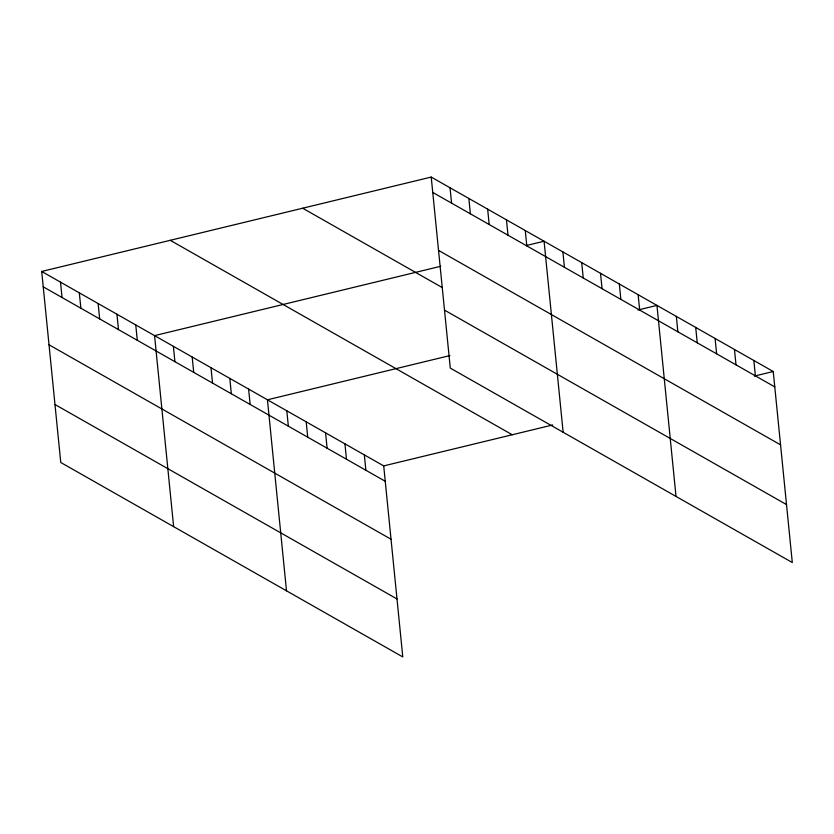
<?xml version="1.0" encoding="UTF-8"?>
<svg xmlns="http://www.w3.org/2000/svg" width="834" height="834" viewBox="0 0 834 834"><rect width="100%" height="100%" fill="white"/><g stroke="black" fill="none" stroke-linecap="round" stroke-linejoin="round"><path stroke-width="1.25" d="M41.7 271.457L383.713 465.904L402.78 656.931L60.767 462.484L41.7 271.457L431.22 177.069L773.233 371.516L792.3 562.543L450.287 368.096L431.22 177.069M440.748 266.275L154.561 335.622L173.628 526.65M526.442 245.509L544.081 241.234L563.148 432.262M449.922 355.576L267.433 399.799L286.5 590.816M638.041 309.987L656.952 305.411L676.02 496.428M383.713 465.904L552.723 424.954M754.332 376.103L773.233 371.516M432.752 192.435L774.765 386.882M438.538 250.398L780.551 444.845M302.679 208.219L442.103 287.48M444.501 310.123L786.514 504.57M170.24 240.307L512.253 434.764M43.232 286.823L385.245 481.27M49.018 344.786L391.031 539.233M54.981 404.511L396.994 598.958M753.853 360.497L755.385 375.863M734.473 349.477L736.005 364.844M715.092 338.458L716.625 353.824M695.712 327.439L697.245 342.805M676.332 316.42L677.865 331.786M638.135 294.715L639.668 310.071M619.328 284.019L620.861 299.375M600.522 273.323L602.054 288.679M581.705 262.627L583.237 277.993M562.898 251.931L564.43 267.297M525.274 230.538L526.807 245.905M506.467 219.853L508 235.209M487.65 209.157L489.183 224.513M468.844 198.461L470.376 213.817M450.026 187.765L451.569 203.121M364.333 454.884L365.865 470.251M344.953 443.865L346.485 459.232M325.573 432.846L327.105 448.212M306.193 421.837L307.725 437.193M286.813 410.818L288.345 426.174M248.615 389.103L250.148 404.459M229.809 378.407L231.341 393.763M210.992 367.711L212.534 383.077M192.185 357.015L193.717 372.381M173.378 346.318L174.911 361.685M135.754 324.937L137.287 340.293M116.948 314.241L118.48 329.597M98.131 303.545L99.663 318.901M79.324 292.849L80.856 308.205M60.507 282.153L62.039 297.519"/></g></svg>
